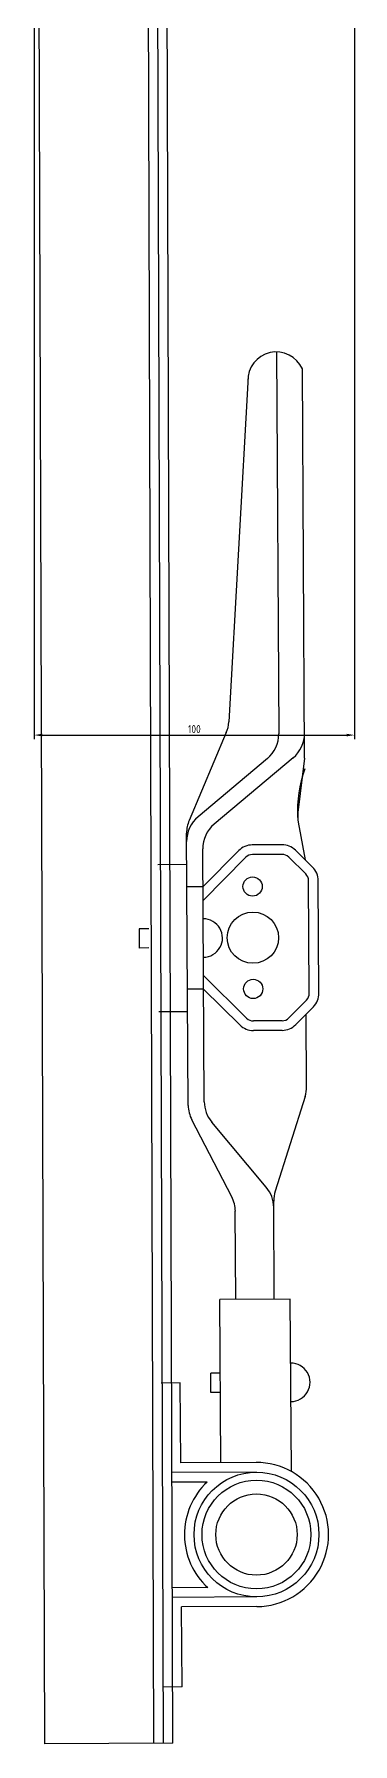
# Model space of a CAD drawing. Extents: x 758840 to 1108724, y -102573 to 143521.
# Drawn here: x 856126 to 856225, y 118766 to 119300 of the extents above; entities that cross this region are included whole.
import ezdxf

# ---------------------------------------------------------------- set-up
doc = ezdxf.new("R2010")
doc.units = 0
doc.header["$LTSCALE"] = 1000
doc.header["$MEASUREMENT"] = 0
doc.layers.add('GEN-DC 标注', color=8, linetype='Continuous', lineweight=0)
doc.layers.add('室外柴油发电-2层', color=241, linetype='Continuous')
doc.styles.add('$0$ARCH-DC$0$STANDARD', font='gbenor.shx', dxfattribs={"bigfont": 'gbcbig.shx'})
doc.dimstyles.new('$0$ARCH-DC$0$ISO-25', dxfattribs={"dimtxt": 2.5, "dimasz": 2.5, "dimexe": 1.25, "dimexo": 0.625, "dimtad": 1, "dimtxsty": '$0$ARCH-DC$0$STANDARD', "dimcen": 2.5, "dimadec": 0, "dimazin": 0, "dimtfac": 1, "dimtmove": 0, "dimatfit": 3, "dimfxl": 1, "dimarcsym": 0})

# ---------------------------------------------------------------- blocks, each defined once
blk = doc.blocks.new('*D528')
at = {"layer": 'Defpoints', "color": 0, "transparency": 16777216}
for p in [(8432230.61, -3630470.9), (8432330.61, -3630470.9), (8432330.61, -3631175.68)]:
    blk.add_point(p, dxfattribs=at)
at = {"layer": 'GEN-DC 标注', "color": 0, "lineweight": -2, "transparency": 16777216}
for p, q in [((8432230.61, -3630471.53), (8432230.61, -3631176.93)), ((8432330.61, -3630471.53), (8432330.61, -3631176.93)), ((8432233.11, -3631175.68), (8432328.11, -3631175.68))]:
    blk.add_line(p, q, dxfattribs=at)
at = {"layer": 'GEN-DC 标注', "color": 0, "transparency": 16777216}
for points in [[(8432233.11, -3631175.26), (8432233.11, -3631176.09), (8432230.61, -3631175.68)], [(8432328.11, -3631175.26), (8432328.11, -3631176.09), (8432330.61, -3631175.68)]]:
    blk.add_solid(points, dxfattribs=at)
at = {"layer": 'GEN-DC 标注', "color": 0, "transparency": 16777216, "insert": (8432280.61, -3631173.8), "char_height": 2.5, "attachment_point": 5, "style": '$0$ARCH-DC$0$STANDARD'}
blk.add_mtext('100', dxfattribs=at)
blk = doc.blocks.new('柴发假负载')
at = {"linetype": 'Continuous', "lineweight": 25}
for p, q in [((8432233.9, -3631490.894), (8432230.612, -3630470.904)), ((8432264.611, -3630470.7), (8432267.899, -3631490.69)), ((8432267.611, -3630470.682), (8432270.899, -3631490.672)), ((8432273.899, -3631490.654), (8432270.611, -3630470.664)), ((8432306.253, -3631055.952), (8432306.969, -3631175.315)), ((8432297.368, -3631063.622), (8432291.367, -3631171.567)), ((8432315.046, -3631181.641), (8432314.323, -3631061.265)), ((8432290.591, -3631174.909), (8432278.983, -3631202.339)), ((8432303.405, -3631183.03), (8432281.773, -3631201.215)), ((8432311.442, -3631182.805), (8432286.787, -3631203.532)), ((8432314.976, -3631182.881), (8432312.953, -3631199.901)), ((8432313.052, -3631202.912), (8432315.244, -3631214.684)), ((8432278.703, -3631291.377), (8432278.193, -3631206.296)), ((8432307.946, -3631209.944), (8432298.701, -3631210)), ((8432283.697, -3631290.244), (8432283.223, -3631211.247)), ((8432283.294, -3631223.093), (8432294.469, -3631211.783)), ((8432283.319, -3631227.335), (8432296.603, -3631213.891)), ((8432307.964, -3631212.944), (8432298.719, -3631213)), ((8432315.391, -3631219.048), (8432310.091, -3631213.81)), ((8432317.5, -3631216.914), (8432312.199, -3631211.676)), ((8432278.252, -3631216.123), (8432269.252, -3631216.177)), ((8432283.294, -3631223.093), (8432278.294, -3631223.123)), ((8432316.494, -3631256.35), (8432316.283, -3631221.164)), ((8432319.494, -3631256.332), (8432319.283, -3631221.146)), ((8432266.372, -3631236.194), (8432263.372, -3631236.212)), ((8432263.372, -3631236.212), (8432263.408, -3631242.212)), ((8432266.408, -3631242.194), (8432263.408, -3631242.212)), ((8432283.46, -3631250.849), (8432296.904, -3631264.133)), ((8432283.486, -3631255.092), (8432278.486, -3631255.122)), ((8432283.486, -3631255.092), (8432294.796, -3631266.267)), ((8432278.528, -3631262.122), (8432269.528, -3631262.176)), ((8432315.628, -3631258.476), (8432310.117, -3631264.054)), ((8432317.762, -3631260.585), (8432312.251, -3631266.162)), ((8432315.669, -3631285.532), (8432315.533, -3631262.841)), ((8432308.001, -3631264.945), (8432299.031, -3631264.999)), ((8432308.019, -3631267.945), (8432299.049, -3631267.999)), ((8432315.204, -3631288.606), (8432305.848, -3631318.197)), ((8432292.281, -3631319.957), (8432279.824, -3631295.917)), ((8432303.061, -3631316.937), (8432286.031, -3631296.606)), ((8432305.567, -3631351.961), (8432305.383, -3631321.271)), ((8432293.568, -3631352.033), (8432293.402, -3631324.498)), ((8432310.567, -3631351.931), (8432288.568, -3631352.063)), ((8432288.874, -3631403.062), (8432288.568, -3631352.063)), ((8432310.891, -3631405.802), (8432310.567, -3631351.931)), ((8432288.706, -3631375.063), (8432285.706, -3631375.081)), ((8432285.742, -3631381.081), (8432285.706, -3631375.081)), ((8432276.224, -3631378.138), (8432270.224, -3631378.174)), ((8432276.374, -3631403.137), (8432276.224, -3631378.138)), ((8432288.742, -3631381.063), (8432285.742, -3631381.081)), ((8432299.891, -3631405.996), (8432273.392, -3631406.155)), ((8432299.873, -3631402.996), (8432276.374, -3631403.137)), ((8432284.613, -3631409.088), (8432273.41, -3631409.155)), ((8432284.811, -3631442.087), (8432273.608, -3631442.155)), ((8432300.125, -3631444.996), (8432273.626, -3631445.155)), ((8432300.143, -3631447.995), (8432276.644, -3631448.136)), ((8432276.794, -3631473.136), (8432276.644, -3631448.136)), ((8432276.794, -3631473.136), (8432270.794, -3631473.172)), ((8432273.899, -3631490.654), (8432233.9, -3631490.894))]:
    blk.add_line(p, q, dxfattribs=at)
for centre, radius in [((8432298.793, -3631223), 3), ((8432298.889, -3631238.999), 8), ((8432298.985, -3631254.999), 3), ((8432300.008, -3631425.496), 19.5), ((8432300.008, -3631425.496), 17), ((8432300.008, -3631425.496), 12.7)]:
    blk.add_circle(centre, radius, dxfattribs=at)
for centre, radius, start, end in [((8432306.18, -3631064.848), 8.897, 23.75306, 181.55634), ((8432281.382, -3631171.012), 10, 337.06201, 356.81799), ((8432296.969, -3631175.375), 10, 310.05416, 0.34378), ((8432305.006, -3631175.151), 10, 310.05416, 0.34378), ((8432305.046, -3631181.701), 10, 353.22233, 0.34378), ((8432305.046, -3631181.701), 10, 353.22233, 0.34378), ((8432356.092, -3631200.214), 43.335, 161.18141, 181.58598), ((8432336.593, -3631200.331), 25.725, 146.77452, 149.35529), ((8432288.193, -3631206.236), 10, 157.06201, 180.34378), ((8432288.208, -3631208.87), 10, 130.05416, 180.34378), ((8432293.222, -3631211.187), 10, 130.05416, 180.34378), ((8432322.883, -3631201.081), 10, 173.22233, 190.54607), ((8432298.737, -3631216), 6, 90.34378, 135.34378), ((8432307.982, -3631215.944), 6, 45.34378, 90.34378), ((8432298.737, -3631216), 3, 90.34378, 135.34378), ((8432307.982, -3631215.944), 3, 45.34378, 90.34378), ((8432313.283, -3631221.182), 3, 0.34378, 45.34378), ((8432313.283, -3631221.182), 6, 0.34378, 45.34378), ((8432283.39, -3631239.092), 6, 270.34378, 90.34378), ((8432313.494, -3631256.368), 3, 315.34378, 0.34378), ((8432313.494, -3631256.368), 6, 315.34378, 0.34378), ((8432299.013, -3631261.999), 6, 225.34378, 270.34378), ((8432299.013, -3631261.999), 3, 225.34378, 270.34378), ((8432307.983, -3631261.945), 3, 270.34378, 315.34378), ((8432307.983, -3631261.945), 6, 270.34378, 315.34378), ((8432293.696, -3631290.184), 10, 180.34378, 219.95171), ((8432305.669, -3631285.592), 10, 342.45445, 0.34378), ((8432288.703, -3631291.317), 10, 180.34378, 207.3921), ((8432295.396, -3631323.358), 10, 0.34378, 39.95171), ((8432283.403, -3631324.558), 10, 0.34378, 27.3921), ((8432315.383, -3631321.211), 10, 162.45445, 180.34378), ((8432310.723, -3631377.931), 6, 270.34378, 90.34378), ((8432300.008, -3631425.496), 22.5, 270.34378, 90.34378), ((8432300.008, -3631425.496), 22.5, 270.34378, 90.34378), ((8432300.008, -3631425.496), 22.5, 133.17721, 227.51035)]:
    blk.add_arc(centre, radius, start, end, dxfattribs=at)
at = {"layer": 'GEN-DC 标注'}
dim = blk.add_linear_dim(base=(8432330.612, -3631175.677), p1=(8432230.612, -3630470.904), p2=(8432330.612, -3630470.904), dimstyle='$0$ARCH-DC$0$ISO-25', dxfattribs=at)
dim.commit()
dim.dimension.update_dxf_attribs({"geometry": '*D528', "text_midpoint": (8432280.612, -3631175.677), "dimtype": 128})

msp = doc.modelspace()

# ---------------------------------------------------------------- block references
at = {"layer": '室外柴油发电-2层'}
msp.add_blockref('柴发假负载', (-7576105, 3750256.89), dxfattribs=at)

doc.saveas('drawing.dxf')
